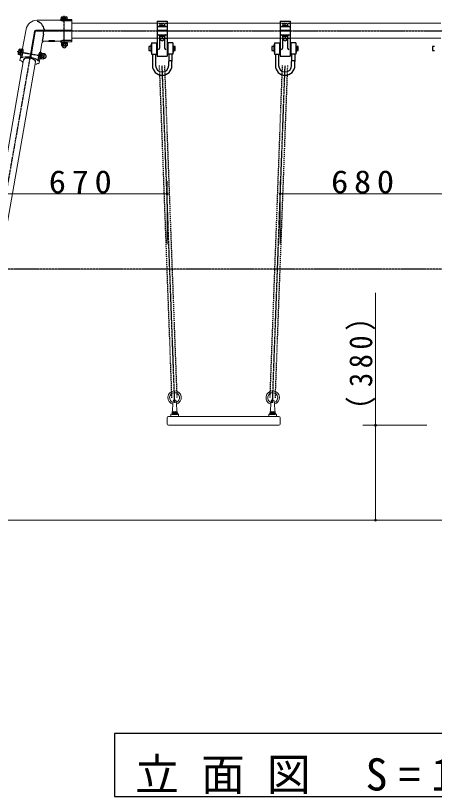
# Model space of a CAD drawing. Units: millimetres, scale not verified, with parts at other scales. Extents: x -35408 to 50, y -49934 to 13350.
# Drawn here: x -17219 to -15550, y 1800 to 4910 of the extents above; entities that cross this region are included whole.
import ezdxf

# ---------------------------------------------------------------- set-up
doc = ezdxf.new("R2010")
doc.units = ezdxf.units.MM
doc.linetypes.add('USER2', pattern=[6, 3, -1, 1, -1])
doc.linetypes.add('USER4', pattern=[8, 5, -3])
doc.layers.add('線', color=2, linetype='Continuous', lineweight=25)
doc.layers.add('補助', color=2, linetype='Continuous', lineweight=25)
doc.styles.add('ＭＳ ゴシック', font='')
doc.styles.get('ＭＳ ゴシック').set_extended_font_data('MS Gothic')

# ---------------------------------------------------------------- blocks, each defined once
blk = doc.blocks.new('dimension_origin')
at = {"color": 0, "linetype": 'Continuous', "lineweight": -2}
blk.add_circle((0, 0), 1.25, dxfattribs=at)

msp = doc.modelspace()

# ---------------------------------------------------------------- linework, layer by layer
at = {"layer": '線', "color": 7, "lineweight": 13}
for p, q in [((-17039.98, 4891.75), (-17133.907, 4891.75)), ((-17040, 4891.75), (-17040, 4894.25)), ((-16995, 4894.25), (-17040, 4894.25)), ((-16995, 4891.75), (-16995, 4894.25)), ((-16995, 4891.75), (-16995, 4851)), ((-17177.239, 4855.391), (-17190.814, 4778.404)), ((-16995, 4880.25), (-16655, 4880.25)), ((-16615, 4880.25), (-16165, 4880.25)), ((-16125, 4880.25), (-15525, 4880.25)), ((-16995, 4849), (-16995, 4808.25)), ((-17114.304, 4799.986), (-17120.301, 4765.971)), ((-17087.5, 4808.25), (-17104.456, 4808.25)), ((-17087.5, 4806.75), (-17087.5, 4808.25)), ((-17087.5, 4806.75), (-17062.5, 4806.75)), ((-17062.5, 4806.75), (-17062.5, 4808.25)), ((-17039.98, 4808.25), (-17062.5, 4808.25)), ((-17040, 4808.25), (-17040, 4805.75)), ((-16995, 4805.75), (-17040, 4805.75)), ((-16995, 4819.75), (-16655, 4819.75)), ((-16995, 4808.25), (-16995, 4805.75)), ((-16615, 4819.75), (-16165, 4819.75)), ((-16125, 4819.75), (-15525, 4819.75)), ((-17199.633, 4742.782), (-17193.276, 4778.839)), ((-17190.814, 4778.404), (-17193.276, 4778.839)), ((-17124.197, 4729.481), (-17117.839, 4765.537)), ((-17120.301, 4765.971), (-17117.839, 4765.537)), ((-17560.675, 2614.589), (-17186.877, 4734.504)), ((-17201.695, 4731.088), (-17199.633, 4742.782)), ((-17196.241, 4730.126), (-17201.695, 4731.088)), ((-17194.179, 4741.82), (-17199.633, 4742.782)), ((-17129.651, 4730.443), (-17124.197, 4729.481)), ((-17126.259, 4717.787), (-17124.197, 4729.481)), ((-17512.814, 2606.15), (-17139.015, 4726.065)), ((-17131.713, 4718.748), (-17126.259, 4717.787)), ((-16594.712, 3326.791), (-16590.982, 3374.569)), ((-16575.288, 3326.791), (-16579.018, 3374.569)), ((-16204.712, 3326.791), (-16200.982, 3374.569)), ((-16185.288, 3326.791), (-16189.018, 3374.569)), ((-16615, 3308.102), (-16615, 3283.102)), ((-16610, 3313.102), (-16170, 3313.102)), ((-16600, 3314.302), (-16600, 3321.902)), ((-16598.8, 3323.102), (-16571.2, 3323.102)), ((-16598.8, 3313.102), (-16571.2, 3313.102)), ((-16570, 3314.302), (-16570, 3321.902)), ((-16210, 3314.302), (-16210, 3321.902)), ((-16208.8, 3323.102), (-16181.2, 3323.102)), ((-16208.8, 3313.102), (-16181.2, 3313.102)), ((-16180, 3314.302), (-16180, 3321.902)), ((-16165, 3308.102), (-16165, 3283.102)), ((-16610, 3278.102), (-16170, 3278.102)), ((-14189, 2900), (-17461, 2900))]:
    msp.add_line(p, q, dxfattribs=at)
at = {"layer": '線'}
for p, q in [((-17037, 4896.75), (-17013, 4896.75)), ((-17037, 4894.25), (-17037, 4896.75)), ((-17037, 4894.25), (-17013, 4894.25)), ((-17035.97, 4903.613), (-17034, 4904.75)), ((-17035.97, 4896.75), (-17035.97, 4903.613)), ((-17035.97, 4896.75), (-17014.03, 4896.75)), ((-17034, 4904.75), (-17016, 4904.75)), ((-17030.485, 4896.75), (-17030.485, 4903.613)), ((-16995.02, 4889.114), (-17025, 4889.114)), ((-17019.515, 4896.75), (-17019.515, 4903.613)), ((-17014.03, 4903.613), (-17016, 4904.75)), ((-17014.03, 4896.75), (-17014.03, 4903.613)), ((-17013, 4896.75), (-17013, 4894.25)), ((-16655, 4888.25), (-16615, 4888.25)), ((-16655, 4888.25), (-16655, 4749)), ((-16615, 4888.25), (-16615, 4749)), ((-16165, 4888.25), (-16125, 4888.25)), ((-16165, 4888.25), (-16165, 4749)), ((-16125, 4888.25), (-16125, 4749)), ((-16655, 4867.25), (-16615, 4867.25)), ((-16655, 4852.25), (-16615, 4852.25)), ((-16647, 4869.75), (-16623, 4869.75)), ((-16647, 4867.25), (-16647, 4869.75)), ((-16647, 4867.25), (-16623, 4867.25)), ((-16644, 4876.75), (-16643.5, 4877.25)), ((-16644, 4876.75), (-16644, 4869.75)), ((-16626, 4869.75), (-16644, 4869.75)), ((-16626.5, 4877.25), (-16643.5, 4877.25)), ((-16635, 4869.75), (-16635, 4876.113)), ((-16626, 4876.75), (-16626.5, 4877.25)), ((-16626, 4876.75), (-16626, 4869.75)), ((-16623, 4869.75), (-16623, 4867.25)), ((-16165, 4867.25), (-16125, 4867.25)), ((-16165, 4852.25), (-16125, 4852.25)), ((-16157, 4869.75), (-16133, 4869.75)), ((-16157, 4867.25), (-16157, 4869.75)), ((-16157, 4867.25), (-16133, 4867.25)), ((-16154, 4876.75), (-16153.5, 4877.25)), ((-16154, 4876.75), (-16154, 4869.75)), ((-16136, 4869.75), (-16154, 4869.75)), ((-16136.5, 4877.25), (-16153.5, 4877.25)), ((-16145, 4869.75), (-16145, 4876.113)), ((-16136, 4876.75), (-16136.5, 4877.25)), ((-16136, 4876.75), (-16136, 4869.75)), ((-16133, 4869.75), (-16133, 4867.25)), ((-17143.456, 4846.868), (-17162.196, 4740.587)), ((-17141.676, 4844.868), (-17160.128, 4740.222)), ((-16995, 4851), (-17138.532, 4851)), ((-16995, 4849), (-17136.752, 4849)), ((-17107.999, 4835.744), (-17112.847, 4808.25)), ((-16655, 4849), (-16615, 4849)), ((-16655, 4834), (-16615, 4834)), ((-16647, 4834), (-16623, 4834)), ((-16647, 4831.5), (-16647, 4834)), ((-16647, 4831.5), (-16623, 4831.5)), ((-16645.75, 4831.5), (-16624.25, 4831.5)), ((-16645.75, 4831.5), (-16645.75, 4828.5)), ((-16645.75, 4828.5), (-16624.25, 4828.5)), ((-16645, 4829), (-16645, 4780.084)), ((-16644.5, 4828.5), (-16644.5, 4818.789)), ((-16644.5, 4828.5), (-16625.5, 4828.5)), ((-16635.167, 4828.5), (-16635.971, 4831.5)), ((-16635, 4828.5), (-16635, 4819.637)), ((-16634.029, 4828.5), (-16634.833, 4831.5)), ((-16625.5, 4828.5), (-16625.5, 4818.789)), ((-16625, 4829), (-16625, 4780.084)), ((-16624.25, 4831.5), (-16624.25, 4828.5)), ((-16623, 4834), (-16623, 4831.5)), ((-16165, 4849), (-16125, 4849)), ((-16165, 4834), (-16125, 4834)), ((-16157, 4834), (-16133, 4834)), ((-16157, 4831.5), (-16157, 4834)), ((-16157, 4831.5), (-16133, 4831.5)), ((-16155.75, 4831.5), (-16134.25, 4831.5)), ((-16155.75, 4831.5), (-16155.75, 4828.5)), ((-16155.75, 4828.5), (-16134.25, 4828.5)), ((-16155, 4829), (-16155, 4780.084)), ((-16154.5, 4828.5), (-16154.5, 4818.789)), ((-16154.5, 4828.5), (-16135.5, 4828.5)), ((-16145.167, 4828.5), (-16145.971, 4831.5)), ((-16145, 4828.5), (-16145, 4819.637)), ((-16144.029, 4828.5), (-16144.833, 4831.5)), ((-16135.5, 4828.5), (-16135.5, 4818.789)), ((-16135, 4829), (-16135, 4780.084)), ((-16134.25, 4831.5), (-16134.25, 4828.5)), ((-16133, 4834), (-16133, 4831.5)), ((-17037, 4805.75), (-17013, 4805.75)), ((-17037, 4803.25), (-17037, 4805.75)), ((-17037, 4803.25), (-17013, 4803.25)), ((-17035.97, 4800.25), (-17014.03, 4800.25)), ((-17035.97, 4800.25), (-17035.97, 4791.387)), ((-17035.97, 4791.387), (-17034, 4790.25)), ((-17014.25, 4803.25), (-17035.75, 4803.25)), ((-17035.75, 4803.25), (-17035.75, 4800.25)), ((-17014.25, 4800.25), (-17035.75, 4800.25)), ((-17034, 4790.25), (-17016, 4790.25)), ((-17033, 4789.75), (-17033, 4790.25)), ((-17030.485, 4800.25), (-17030.485, 4791.387)), ((-17025.167, 4800.25), (-17025.971, 4803.25)), ((-16995.02, 4810.886), (-17025, 4810.886)), ((-17024.029, 4800.25), (-17024.833, 4803.25)), ((-17019.515, 4800.25), (-17019.515, 4791.387)), ((-17017, 4789.75), (-17017, 4790.25)), ((-17014.03, 4791.387), (-17016, 4790.25)), ((-17014.25, 4803.25), (-17014.25, 4800.25)), ((-17014.03, 4800.25), (-17014.03, 4791.387)), ((-17013, 4805.75), (-17013, 4803.25)), ((-16680.258, 4787.481), (-16678.724, 4794.852)), ((-16678.724, 4794.852), (-16677.5, 4794.598)), ((-16677.5, 4801.5), (-16657.5, 4801.5)), ((-16677.5, 4801.5), (-16677.5, 4756.5)), ((-16677.5, 4794.598), (-16677.5, 4763.402)), ((-16657.5, 4801.5), (-16657.5, 4756.5)), ((-16644.5, 4818.789), (-16644, 4818.5)), ((-16644, 4818.5), (-16626, 4818.5)), ((-16643, 4818), (-16643, 4818.5)), ((-16627, 4818), (-16627, 4818.5)), ((-16625.5, 4818.789), (-16626, 4818.5)), ((-16592.5, 4801.5), (-16612.5, 4801.5)), ((-16612.5, 4801.5), (-16612.5, 4756.5)), ((-16592.5, 4801.5), (-16592.5, 4756.5)), ((-16591.276, 4794.852), (-16592.5, 4794.598)), ((-16592.5, 4794.598), (-16592.5, 4763.402)), ((-16589.742, 4787.481), (-16591.276, 4794.852)), ((-16190.258, 4787.481), (-16188.724, 4794.852)), ((-16188.724, 4794.852), (-16187.5, 4794.598)), ((-16187.5, 4801.5), (-16167.5, 4801.5)), ((-16187.5, 4801.5), (-16187.5, 4756.5)), ((-16187.5, 4794.598), (-16187.5, 4763.402)), ((-16167.5, 4801.5), (-16167.5, 4756.5)), ((-16154.5, 4818.789), (-16154, 4818.5)), ((-16154, 4818.5), (-16136, 4818.5)), ((-16153, 4818), (-16153, 4818.5)), ((-16137, 4818), (-16137, 4818.5)), ((-16135.5, 4818.789), (-16136, 4818.5)), ((-16102.5, 4801.5), (-16122.5, 4801.5)), ((-16122.5, 4801.5), (-16122.5, 4756.5)), ((-16102.5, 4801.5), (-16102.5, 4756.5)), ((-16101.276, 4794.852), (-16102.5, 4794.598)), ((-16102.5, 4794.598), (-16102.5, 4763.402)), ((-16099.742, 4787.481), (-16101.276, 4794.852)), ((-17207.784, 4757.026), (-17204.658, 4774.753)), ((-17199.295, 4759.099), (-17206.053, 4760.291)), ((-17203.196, 4776.495), (-17204.658, 4774.753)), ((-17197.39, 4769.902), (-17204.149, 4771.094)), ((-17196.438, 4775.304), (-17203.196, 4776.495)), ((-17200.426, 4752.683), (-17196.259, 4776.318)), ((-17200.247, 4753.698), (-17196.438, 4775.304)), ((-17197.964, 4752.249), (-17193.797, 4775.884)), ((-17196.259, 4776.318), (-17193.797, 4775.884)), ((-17194.179, 4741.82), (-17189.395, 4768.952)), ((-17122.528, 4738.947), (-17118.36, 4762.583)), ((-17120.066, 4738.513), (-17115.898, 4762.149)), ((-17116.115, 4760.918), (-17119.849, 4739.744)), ((-17118.36, 4762.583), (-17115.898, 4762.149)), ((-17116.933, 4739.007), (-17113.123, 4760.613)), ((-17113.161, 4760.397), (-17116.894, 4739.223)), ((-17116.115, 4760.918), (-17113.161, 4760.397)), ((-17113.123, 4760.613), (-17104.395, 4759.074)), ((-17104.395, 4759.074), (-17103.617, 4756.937)), ((-16680.259, 4787.5), (-16687.5, 4787.5)), ((-16687.5, 4787.5), (-16687.5, 4770.5)), ((-16687.5, 4770.5), (-16680.259, 4770.5)), ((-16680.258, 4787.481), (-16680.258, 4770.519)), ((-16680.258, 4770.519), (-16678.724, 4763.148)), ((-16678.724, 4763.148), (-16677.5, 4763.402)), ((-16655, 4787.5), (-16657.5, 4787.5)), ((-16657.5, 4770.5), (-16655, 4770.5)), ((-16612.5, 4787.5), (-16615.011, 4787.5)), ((-16615.011, 4770.5), (-16612.5, 4770.5)), ((-16591.276, 4763.148), (-16592.5, 4763.402)), ((-16589.742, 4770.519), (-16591.276, 4763.148)), ((-16582.5, 4787.5), (-16589.744, 4787.5)), ((-16589.744, 4770.5), (-16582.5, 4770.5)), ((-16589.742, 4787.481), (-16589.742, 4770.519)), ((-16582.5, 4770.5), (-16582.5, 4787.5)), ((-16190.259, 4787.5), (-16197.5, 4787.5)), ((-16197.5, 4787.5), (-16197.5, 4770.5)), ((-16197.5, 4770.5), (-16190.259, 4770.5)), ((-16190.258, 4787.481), (-16190.258, 4770.519)), ((-16190.258, 4770.519), (-16188.724, 4763.148)), ((-16188.724, 4763.148), (-16187.5, 4763.402)), ((-16165, 4787.5), (-16167.5, 4787.5)), ((-16167.5, 4770.5), (-16165, 4770.5)), ((-16122.5, 4787.5), (-16125.011, 4787.5)), ((-16125.011, 4770.5), (-16122.5, 4770.5)), ((-16101.276, 4763.148), (-16102.5, 4763.402)), ((-16099.742, 4770.519), (-16101.276, 4763.148)), ((-16092.5, 4787.5), (-16099.744, 4787.5)), ((-16099.744, 4770.5), (-16092.5, 4770.5)), ((-16099.742, 4787.481), (-16099.742, 4770.519)), ((-16092.5, 4770.5), (-16092.5, 4787.5)), ((-15550.259, 4787.5), (-15557.5, 4787.5)), ((-15557.5, 4787.5), (-15557.5, 4770.5)), ((-15557.5, 4770.5), (-15550.259, 4770.5)), ((-17207.006, 4754.889), (-17207.784, 4757.026)), ((-17200.247, 4753.698), (-17207.006, 4754.889)), ((-17197.964, 4752.249), (-17200.426, 4752.683)), ((-17129.651, 4730.443), (-17124.867, 4757.574)), ((-17120.066, 4738.513), (-17122.528, 4738.947)), ((-17119.849, 4739.744), (-17116.894, 4739.223)), ((-17115.057, 4749.645), (-17118.151, 4749.374)), ((-17114.859, 4750.766), (-17117.953, 4750.496)), ((-17116.933, 4739.007), (-17108.204, 4737.468)), ((-17115.98, 4744.408), (-17107.252, 4742.869)), ((-17114.075, 4755.211), (-17105.347, 4753.672)), ((-17108.204, 4737.468), (-17106.742, 4739.21)), ((-17106.742, 4739.21), (-17103.617, 4756.937)), ((-17106.076, 4740.108), (-17106.569, 4740.195)), ((-17103.298, 4755.865), (-17103.79, 4755.952)), ((-16677.5, 4756.5), (-16657.5, 4756.5)), ((-16674, 4756.5), (-16674, 4711.5)), ((-16661, 4756.5), (-16661, 4711.5)), ((-16655, 4749), (-16615, 4749)), ((-16592.5, 4756.5), (-16612.5, 4756.5)), ((-16609, 4756.5), (-16609, 4727.5)), ((-16609, 4731.5), (-16596, 4731.5)), ((-16609, 4711.5), (-16609, 4727.5)), ((-16596, 4756.5), (-16596, 4727.5)), ((-16596, 4711.5), (-16596, 4727.5)), ((-16187.5, 4756.5), (-16167.5, 4756.5)), ((-16184, 4756.5), (-16184, 4711.5)), ((-16171, 4756.5), (-16171, 4711.5)), ((-16165, 4749), (-16125, 4749)), ((-16102.5, 4756.5), (-16122.5, 4756.5)), ((-16119, 4756.5), (-16119, 4727.5)), ((-16119, 4731.5), (-16106, 4731.5)), ((-16119, 4711.5), (-16119, 4727.5)), ((-16106, 4756.5), (-16106, 4727.5)), ((-16106, 4711.5), (-16106, 4727.5)), ((-16590, 3331.902), (-16580, 3331.902)), ((-16200, 3331.902), (-16190, 3331.902)), ((-16595.75, 3326.102), (-16574.25, 3326.102)), ((-16595.75, 3326.102), (-16595.75, 3323.102)), ((-16595.75, 3323.102), (-16574.25, 3323.102)), ((-16595.5, 3327.102), (-16595.5, 3326.102)), ((-16595.5, 3327.102), (-16574.5, 3327.102)), ((-16595.5, 3326.102), (-16574.5, 3326.102)), ((-16575.389, 3323.102), (-16576.192, 3326.102)), ((-16574.25, 3323.102), (-16575.054, 3326.102)), ((-16574.5, 3327.102), (-16574.5, 3326.102)), ((-16574.25, 3326.102), (-16574.25, 3323.102)), ((-16205.75, 3326.102), (-16184.25, 3326.102)), ((-16205.75, 3326.102), (-16205.75, 3323.102)), ((-16205.75, 3323.102), (-16184.25, 3323.102)), ((-16205.5, 3327.102), (-16205.5, 3326.102)), ((-16205.5, 3327.102), (-16184.5, 3327.102)), ((-16205.5, 3326.102), (-16184.5, 3326.102)), ((-16185.389, 3323.102), (-16186.192, 3326.102)), ((-16184.25, 3323.102), (-16185.054, 3326.102)), ((-16184.5, 3327.102), (-16184.5, 3326.102)), ((-16184.25, 3326.102), (-16184.25, 3323.102))]:
    msp.add_line(p, q, dxfattribs=at)
at = {"layer": '線', "color": 20, "linetype": 'USER2'}
for p, q in [((-17025, 4790), (-17025, 4910)), ((-17538.096, 2602.706), (-17142.167, 4848.132)), ((-17140, 4850), (-14510, 4850)), ((-17212.327, 4766.966), (-17103.998, 4747.865)), ((-16584.776, 3368.106), (-16635, 4711.5)), ((-16195.224, 3368.106), (-16145, 4711.5)), ((-14365.327, 3900), (-17284.673, 3900))]:
    msp.add_line(p, q, dxfattribs=at)
at = {"layer": '線', "color": 4, "linetype": 'USER4'}
for p, q in [((-16655, 4880.25), (-16615, 4880.25)), ((-16165, 4880.25), (-16125, 4880.25)), ((-16655, 4819.75), (-16615, 4819.75)), ((-16165, 4819.75), (-16125, 4819.75)), ((-16596.016, 3387.7), (-16645.493, 4711.108)), ((-16575.03, 3388.485), (-16624.507, 4711.892)), ((-16204.969, 3388.485), (-16155.493, 4711.892)), ((-16183.984, 3387.7), (-16134.507, 4711.108))]:
    msp.add_line(p, q, dxfattribs=at)
at = {"layer": '線', "linetype": 'USER4'}
for p, q in [((-16641, 4852.25), (-16641, 4849)), ((-16629, 4852.25), (-16629, 4849)), ((-16151, 4852.25), (-16151, 4849)), ((-16139, 4852.25), (-16139, 4849))]:
    msp.add_line(p, q, dxfattribs=at)
at = {"layer": '線', "color": 7, "lineweight": 13}
for centre, radius, start, end in [((-17133.907, 4847.75), 44, 90, 170), ((-17104.456, 4798.25), 10, 90, 170), ((-16585.523, 3388.092), 27, 92.14107, 256.17924), ((-16585.523, 3388.092), 20, 92.14107, 252.8573), ((-16585.523, 3388.092), 27, 286.07159, 92.14107), ((-16585.523, 3388.092), 20, 290.22522, 92.14107), ((-16194.477, 3388.092), 27, 87.85894, 253.92842), ((-16194.477, 3388.092), 20, 87.85894, 249.77479), ((-16194.477, 3388.092), 20, 287.14271, 87.85894), ((-16194.477, 3388.092), 27, 283.82077, 87.85894), ((-16585, 3374.102), 6, 4.46422, 175.53578), ((-16195, 3374.102), 6, 4.46422, 175.53578), ((-16610, 3308.102), 5, 90, 180), ((-16598.8, 3321.902), 1.2, 90, 180), ((-16598.8, 3314.302), 1.2, 180, 270), ((-16598.7, 3327.102), 4, 270, 355.53578), ((-16571.3, 3327.102), 4, 184.46422, 270), ((-16571.2, 3321.902), 1.2, 0, 90), ((-16571.2, 3314.302), 1.2, 270, 0), ((-16208.8, 3321.902), 1.2, 90, 180), ((-16208.8, 3314.302), 1.2, 180, 270), ((-16208.7, 3327.102), 4, 270, 355.53578), ((-16181.3, 3327.102), 4, 184.46422, 270), ((-16181.2, 3321.902), 1.2, 0, 90), ((-16181.2, 3314.302), 1.2, 270, 0), ((-16170, 3308.102), 5, 0, 90), ((-16610, 3283.102), 5, 180, 270), ((-16170, 3283.102), 5, 270, 0)]:
    msp.add_arc(centre, radius, start, end, dxfattribs=at)
at = {"layer": '線'}
for centre, radius, start, end in [((-17024.944, 4933.435), 44.321, 250.14052, 269.92721), ((-17033.227, 4898.863), 5.485, 60.00001, 119.99999), ((-17025, 4890.954), 13.796, 66.57346, 113.42654), ((-17016.773, 4898.863), 5.485, 60.00001, 119.99999), ((-16639.5, 4864.641), 12.323, 68.58229, 111.41755), ((-16630.5, 4864.641), 12.323, 68.58243, 111.41757), ((-16149.5, 4864.641), 12.323, 68.58229, 111.41755), ((-16140.5, 4864.641), 12.323, 68.58243, 111.41757), ((-17138.532, 4846), 5, 90, 170), ((-17136.752, 4844), 5, 90, 170), ((-16650, 4829), 5, 0, 90), ((-16620, 4829), 5, 90, 180), ((-16160, 4829), 5, 0, 90), ((-16130, 4829), 5, 90, 180), ((-17024.944, 4766.565), 44.321, 90.07279, 109.85948), ((-17033.227, 4796.137), 5.485, 240.00001, 299.99999), ((-17025, 4789.75), 8, 180, 0), ((-17025, 4804.046), 13.796, 246.57346, 293.42654), ((-17016.773, 4796.137), 5.485, 240.00001, 299.99999), ((-16639.75, 4832.508), 13.72, 249.74445, 290.25555), ((-16635, 4818), 8, 180, 0), ((-16630.25, 4832.508), 13.72, 249.74445, 290.25555), ((-16149.75, 4832.508), 13.72, 249.74445, 290.25555), ((-16145, 4818), 8, 180, 0), ((-16140.25, 4832.508), 13.72, 249.74445, 290.25555), ((-17201.852, 4756.765), 5.485, 140.00001, 199.99999), ((-17192.635, 4763.494), 13.796, 146.57346, 193.42654), ((-17198.995, 4772.97), 5.485, 140.00001, 199.99999), ((-17206.746, 4771.181), 17.493, 352.67942, 24.38988), ((-17107.801, 4753.734), 17.493, 135.61012, 167.32058), ((-17109.549, 4757.198), 5.485, 320.00001, 19.99999), ((-16650, 4780.084), 5, 270, 0), ((-16620, 4780.084), 5, 180, 270), ((-16160, 4780.084), 5, 270, 0), ((-16130, 4780.084), 5, 180, 270), ((-17112.406, 4740.993), 5.485, 320.00001, 19.99999), ((-17118.766, 4750.469), 13.796, 326.57346, 13.42654), ((-17104.687, 4747.987), 8, 260, 80), ((-16635, 4711.5), 39, 180, 0), ((-16635, 4711.5), 26, 180, 0), ((-16145, 4711.5), 39, 180, 0), ((-16145, 4711.5), 26, 180, 0), ((-16585, 3320.622), 12.339, 113.90552, 148.31866), ((-16585, 3320.622), 12.339, 31.68134, 66.09448), ((-16195, 3320.622), 12.339, 113.90552, 148.31866), ((-16195, 3320.622), 12.339, 31.68134, 66.09448)]:
    msp.add_arc(centre, radius, start, end, dxfattribs=at)
for centre, major_axis, ratio, start_param, end_param in [((-17141.747, 4837.843), (8.601, 48.779), 0.767184, 5.17056079, 6.28318531), ((-17145.421, 4842.343), (8.601, 48.779), 0.767184, 4.71238898, 4.94160831), ((-17075, 4808.25), (-12.5, 0), 0.145033, 3.14159265, 6.28318531), ((-17160.78, 4729.902), (-26.097, 4.602), 0.390731, 4.83534003, 6.28318531), ((-17165.113, 4730.666), (-26.097, 4.602), 0.390731, 3.14159265, 4.58943793)]:
    msp.add_ellipse(centre, major_axis=major_axis, ratio=ratio, start_param=start_param, end_param=end_param, dxfattribs=at)
at = {"layer": '線', "color": 7, "lineweight": 13}
for centre, start_param, end_param in [((-17160.78, 4729.902), 0.40261041, 0.79907716), ((-17160.78, 4729.902), 4.79801991, 5.8805749), ((-17165.113, 4730.666), 3.54420306, 4.62675805), ((-17165.113, 4730.666), 2.3425155, 2.73898224)]:
    msp.add_ellipse(centre, major_axis=(-37.423, 6.599), ratio=0.398766, start_param=start_param, end_param=end_param, dxfattribs=at)
at = {"layer": '補助', "lineweight": 13}
for p, q in [((-16615.168, 4000), (-16615.168, 4250)), ((-16164.831, 4000), (-16164.831, 4250)), ((-17284.673, 4200), (-16615.168, 4200)), ((-16164.831, 4200), (-15485.168, 4200)), ((-15785, 2900), (-15785, 3805.483)), ((-15580, 3278.102), (-15835, 3278.102)), ((-15580, 2900), (-15835, 2900))]:
    msp.add_line(p, q, dxfattribs=at)
at = {"layer": '補助'}
msp.add_lwpolyline([(-16825, 2050), (-16825, 1800), (-14825, 1800), (-14825, 2050)], close=True, dxfattribs=at)

# ---------------------------------------------------------------- block references
at = {"layer": '補助', "lineweight": 13, "xscale": 3.33, "yscale": 3.33}
for p, rotation in [((-16615.168, 4200), 180), ((-15785, 3278.102), 270), ((-15785, 2900), 90)]:
    msp.add_blockref('dimension_origin', p, dxfattribs=dict(at, rotation=rotation))
msp.add_blockref('dimension_origin', (-16164.831, 4200), dxfattribs=at)

# ---------------------------------------------------------------- texts
at = {"layer": '補助', "attachment_point": 8, "style": 'ＭＳ ゴシック'}
for s, insert, char_height in [('\\T1.33;\\W1.1;670', (-16949.921, 4201), 91.64), ('\\T1.33;\\W1.1;680', (-15825, 4201), 91.64), ('\\T1.5;立面図\\~S=1／50', (-15825, 1808.333), 128.3)]:
    msp.add_mtext(s, dxfattribs=dict(at, insert=insert, char_height=char_height))
at = {"layer": '補助', "insert": (-15786, 3542.626), "char_height": 91.64, "attachment_point": 8, "rotation": 90, "style": 'ＭＳ ゴシック'}
msp.add_mtext('\\T1.33;\\W0.9;（380）', dxfattribs=at)

doc.saveas('drawing.dxf')
